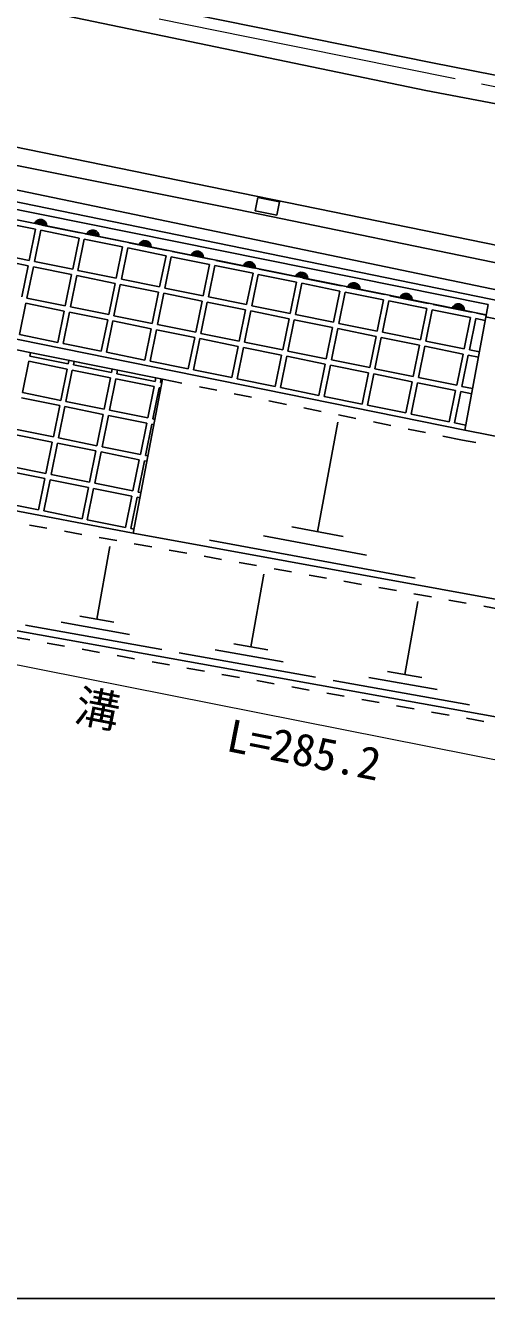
# Model space of a CAD drawing. Units: millimetres, scale not verified. Extents: x 40000 to 680000, y 20000 to 380000.
# Drawn here: x 195787 to 221758, y 205000 to 276747 of the extents above; entities that cross this region are included whole.
import ezdxf
from ezdxf.enums import TextEntityAlignment as Align

# ---------------------------------------------------------------- set-up
doc = ezdxf.new("R2010")
doc.units = ezdxf.units.MM
doc.header["$LTSCALE"] = 1000
doc.linetypes.add('CHAIN', pattern=[18.5, 12, -1.5, 3.5, -1.5])
for name, color, linetype, lineweight in [('M-BGD', 7, 'Continuous', 25), ('M-BMK', 2, 'CHAIN', 13), ('M-STR-HTXT', 7, 'Continuous', 13), ('M-STR-STRD', 7, 'Continuous', 25), ('M-TTL-BAND', 7, 'Continuous', 25)]:
    doc.layers.add(name, color=color, linetype=linetype, lineweight=lineweight)
doc.styles.add('ＭＳ ゴシック', font='')
doc.styles.get('ＭＳ ゴシック').set_extended_font_data('MS Gothic')

msp = doc.modelspace()

# ---------------------------------------------------------------- linework, layer by layer
at = {"layer": 'M-BGD'}
for p, q in [((66206, 293305), (237928, 258055)), ((221741, 260438), (171549, 270587)), ((221848, 261019), (171657, 271132)), ((184662, 269698), (238031, 258573)), ((208723, 266309), (208873, 267050)), ((208873, 267050), (210096, 266803)), ((209946, 266062), (208723, 266309)), ((210096, 266803), (209946, 266062)), ((196355, 265266), (194199, 265704)), ((196708, 265500), (198864, 265062)), ((195996, 263502), (196355, 265266)), ((196649, 265206), (196290, 263442)), ((198805, 264768), (196649, 265206)), ((198446, 263004), (198805, 264768)), ((198864, 265062), (198865, 265064)), ((199159, 265005), (199158, 265002)), ((199158, 265002), (201314, 264564)), ((170275, 264143), (220542, 253934)), ((199099, 264708), (198740, 262944)), ((201254, 264270), (199099, 264708)), ((200896, 262507), (201254, 264270)), ((201548, 264211), (201190, 262447)), ((201314, 264564), (201315, 264569)), ((203704, 263773), (201548, 264211)), ((201609, 264509), (201608, 264505)), ((201608, 264505), (203764, 264067)), ((203764, 264067), (203765, 264073)), ((195937, 263208), (193781, 263646)), ((193840, 263940), (195996, 263502)), ((196290, 263442), (198446, 263004)), ((203346, 262009), (203704, 263773)), ((203998, 263713), (203640, 261949)), ((206154, 263275), (203998, 263713)), ((204059, 264014), (204058, 264007)), ((204058, 264007), (206214, 263569)), ((206214, 263569), (206216, 263578)), ((206510, 263518), (206508, 263510)), ((206508, 263510), (208664, 263072)), ((172641, 263041), (203501, 256808)), ((195578, 261444), (195937, 263208)), ((196231, 263148), (195872, 261384)), ((198387, 262710), (196231, 263148)), ((198028, 260946), (198387, 262710)), ((198681, 262650), (198322, 260886)), ((200836, 262213), (198681, 262650)), ((198740, 262944), (200896, 262507)), ((205796, 261511), (206154, 263275)), ((206448, 263216), (206090, 261452)), ((208604, 262778), (206448, 263216)), ((208246, 261014), (208604, 262778)), ((208898, 262718), (208540, 260954)), ((208664, 263072), (208666, 263082)), ((211054, 262280), (208898, 262718)), ((208960, 263023), (208958, 263012)), ((208958, 263012), (211114, 262574)), ((200478, 260449), (200836, 262213)), ((201130, 262153), (200772, 260389)), ((203286, 261715), (201130, 262153)), ((201190, 262447), (203346, 262009)), ((203640, 261949), (205796, 261511)), ((210696, 260516), (211054, 262280)), ((211348, 262220), (210990, 260456)), ((211114, 262574), (211117, 262587)), ((213504, 261782), (211348, 262220)), ((211411, 262527), (211408, 262514)), ((211408, 262514), (213564, 262076)), ((213564, 262076), (213567, 262091)), ((213861, 262032), (213858, 262017)), ((213858, 262017), (216014, 261579)), ((195872, 261384), (198028, 260946)), ((202928, 259951), (203286, 261715)), ((203580, 261655), (203222, 259891)), ((205736, 261217), (203580, 261655)), ((205378, 259453), (205736, 261217)), ((206090, 261452), (208246, 261014)), ((213146, 260018), (213504, 261782)), ((213798, 261723), (213440, 259959)), ((215954, 261285), (213798, 261723)), ((215596, 259521), (215954, 261285)), ((216248, 261225), (215890, 259461)), ((216014, 261579), (216017, 261596)), ((218404, 260787), (216248, 261225)), ((216312, 261536), (216308, 261519)), ((216308, 261519), (218464, 261081)), ((195813, 261090), (195454, 259326)), ((197969, 260652), (195813, 261090)), ((197610, 258888), (197969, 260652)), ((198262, 260592), (197904, 258828)), ((200418, 260155), (198262, 260592)), ((198322, 260886), (200478, 260449)), ((206030, 261158), (205672, 259394)), ((208186, 260720), (206030, 261158)), ((207828, 258956), (208186, 260720)), ((208480, 260660), (208122, 258896)), ((210636, 260222), (208480, 260660)), ((208540, 260954), (210696, 260516)), ((210990, 260456), (213146, 260018)), ((218046, 259023), (218404, 260787)), ((218698, 260727), (218340, 258963)), ((218464, 261081), (218468, 261100)), ((220854, 260289), (218698, 260727)), ((218762, 261041), (218758, 261021)), ((218758, 261021), (220914, 260583)), ((220542, 253934), (221848, 261019)), ((220914, 260583), (220918, 260605)), ((221212, 260545), (221208, 260524)), ((221208, 260524), (221737, 260416)), ((200060, 258391), (200418, 260155)), ((200712, 260095), (200354, 258331)), ((202868, 259657), (200712, 260095)), ((200772, 260389), (202928, 259951)), ((203222, 259891), (205378, 259453)), ((210278, 258458), (210636, 260222)), ((210930, 260162), (210572, 258398)), ((213086, 259724), (210930, 260162)), ((213440, 259959), (215596, 259521)), ((220496, 258525), (220854, 260289)), ((221148, 260230), (220790, 258466)), ((221682, 260121), (221148, 260230)), ((225835, 259484), (221707, 260333)), ((195454, 259326), (197610, 258888)), ((202510, 257893), (202868, 259657)), ((203162, 259597), (202804, 257833)), ((205318, 259159), (203162, 259597)), ((204960, 257395), (205318, 259159)), ((205612, 259100), (205254, 257336)), ((207768, 258662), (205612, 259100)), ((205672, 259394), (207828, 258956)), ((212728, 257960), (213086, 259724)), ((213380, 259665), (213022, 257901)), ((215536, 259227), (213380, 259665)), ((215178, 257463), (215536, 259227)), ((215830, 259167), (215472, 257403)), ((217986, 258729), (215830, 259167)), ((215890, 259461), (218046, 259023)), ((196072, 258309), (196033, 258113)), ((197904, 258828), (200060, 258391)), ((200354, 258331), (202510, 257893)), ((207410, 256898), (207768, 258662)), ((208062, 258602), (207704, 256838)), ((210218, 258164), (208062, 258602)), ((208122, 258896), (210278, 258458)), ((210572, 258398), (212728, 257960)), ((217628, 256965), (217986, 258729)), ((218280, 258669), (217922, 256905)), ((220436, 258231), (218280, 258669)), ((218340, 258963), (220496, 258525)), ((220790, 258466), (221356, 258351)), ((195973, 257819), (195617, 256054)), ((198130, 257383), (195973, 257819)), ((196033, 258113), (198189, 257677)), ((198189, 257677), (198229, 257873)), ((198523, 257814), (198483, 257618)), ((198483, 257618), (200640, 257182)), ((202804, 257833), (204960, 257395)), ((209860, 256400), (210218, 258164)), ((210512, 258104), (210154, 256340)), ((212668, 257666), (210512, 258104)), ((212310, 255902), (212668, 257666)), ((212962, 257607), (212604, 255843)), ((215118, 257169), (212962, 257607)), ((213022, 257901), (215178, 257463)), ((220078, 256468), (220436, 258231)), ((220730, 258172), (220372, 256408)), ((221302, 258056), (220730, 258172)), ((197773, 255619), (198130, 257383)), ((198424, 257324), (198067, 255559)), ((200580, 256888), (198424, 257324)), ((200224, 255124), (200580, 256888)), ((200640, 257182), (200679, 257378)), ((200973, 257319), (200934, 257123)), ((200934, 257123), (203090, 256687)), ((203090, 256687), (203130, 256883)), ((205254, 257336), (207410, 256898)), ((214760, 255405), (215118, 257169)), ((215412, 257109), (215054, 255345)), ((217568, 256671), (215412, 257109)), ((215472, 257403), (217628, 256965)), ((217922, 256905), (220078, 256468)), ((200874, 256829), (200518, 255064)), ((203031, 256393), (200874, 256829)), ((203501, 256808), (201862, 248140)), ((202674, 254629), (203031, 256393)), ((203325, 256334), (202968, 254569)), ((203408, 256317), (203325, 256334)), ((203424, 256824), (203384, 256628)), ((203384, 256628), (203464, 256612)), ((203501, 256808), (204604, 256585)), ((205584, 256386), (206564, 256188)), ((207704, 256838), (209860, 256400)), ((210154, 256340), (212310, 255902)), ((217210, 254907), (217568, 256671)), ((217862, 256611), (217504, 254847)), ((220018, 256174), (217862, 256611)), ((219660, 254410), (220018, 256174)), ((220372, 256408), (220975, 256285)), ((197714, 255325), (195557, 255760)), ((195617, 256054), (197773, 255619)), ((198067, 255559), (200224, 255124)), ((207544, 255989), (208524, 255790)), ((209504, 255592), (210484, 255393)), ((212604, 255843), (214760, 255405)), ((220312, 256114), (219954, 254350)), ((220921, 255990), (220312, 256114)), ((197358, 253560), (197714, 255325)), ((198008, 255265), (197652, 253501)), ((200164, 254830), (198008, 255265)), ((199808, 253065), (200164, 254830)), ((200458, 254770), (200102, 253006)), ((202615, 254335), (200458, 254770)), ((200518, 255064), (202674, 254629)), ((211464, 255195), (212444, 254996)), ((213424, 254797), (214404, 254599)), ((215054, 255345), (217210, 254907)), ((217504, 254847), (219660, 254410)), ((201862, 248140), (170809, 254037)), ((195201, 253996), (197358, 253560)), ((202259, 252570), (202615, 254335)), ((202909, 254275), (202553, 252511)), ((203018, 254253), (202909, 254275)), ((202968, 254569), (203074, 254548)), ((212238, 248214), (213389, 254397)), ((215385, 254400), (216365, 254202)), ((217345, 254003), (218325, 253804)), ((219954, 254350), (220594, 254220)), ((197298, 253266), (195142, 253702)), ((197652, 253501), (199808, 253065)), ((219305, 253606), (220408, 253382)), ((220408, 253382), (221148, 253240)), ((220542, 253934), (224529, 253159)), ((196942, 251502), (197298, 253266)), ((197592, 253207), (197236, 251442)), ((199749, 252771), (197592, 253207)), ((199392, 251007), (199749, 252771)), ((200043, 252712), (199686, 250948)), ((202199, 252276), (200043, 252712)), ((200102, 253006), (202259, 252570)), ((194785, 251937), (196942, 251502)), ((201843, 250512), (202199, 252276)), ((202493, 252217), (202137, 250453)), ((202628, 252190), (202493, 252217)), ((202553, 252511), (202683, 252485)), ((196882, 251208), (194726, 251643)), ((196526, 249443), (196882, 251208)), ((197176, 251148), (196820, 249384)), ((199333, 250713), (197176, 251148)), ((197236, 251442), (199392, 251007)), ((198977, 248948), (199333, 250713)), ((199627, 250653), (199271, 248889)), ((201783, 250218), (199627, 250653)), ((199686, 250948), (201843, 250512)), ((202137, 250453), (202293, 250421)), ((194370, 249879), (196526, 249443)), ((201427, 248454), (201783, 250218)), ((202078, 250159), (201721, 248394)), ((202238, 250126), (202078, 250159)), ((196820, 249384), (198977, 248948)), ((196009, 248592), (196994, 248416)), ((199271, 248889), (201427, 248454)), ((201721, 248394), (201903, 248357)), ((213687, 247944), (210788, 248484)), ((197978, 248240), (198962, 248064)), ((199947, 247888), (200931, 247712)), ((234792, 242112), (201862, 248140)), ((201916, 247536), (202900, 247360)), ((217746, 245589), (206154, 247748)), ((214992, 246902), (209196, 247981)), ((199814, 243285), (200548, 247374)), ((203884, 247184), (204869, 247008)), ((205853, 246832), (206838, 246656)), ((207822, 246480), (208806, 246304)), ((209791, 246128), (210775, 245952)), ((208475, 241731), (209211, 245825)), ((211759, 245776), (212744, 245600)), ((213728, 245423), (214713, 245247)), ((215697, 245071), (216681, 244895)), ((217666, 244719), (218650, 244543)), ((217147, 240174), (217883, 244274)), ((219634, 244367), (220619, 244191)), ((221603, 244015), (222588, 243839)), ((200772, 243113), (198855, 243457)), ((223103, 237640), (193340, 242986)), ((203464, 241574), (195796, 242951)), ((201639, 242430), (197805, 243118)), ((196025, 242121), (195041, 242298)), ((197994, 241768), (197009, 241944)), ((209435, 241558), (207516, 241903)), ((199962, 241414), (198978, 241591)), ((201931, 241060), (200946, 241237)), ((212130, 240018), (204453, 241396)), ((210303, 240874), (206464, 241564)), ((203899, 240707), (202915, 240884)), ((205868, 240353), (204883, 240530)), ((207836, 240000), (206852, 240177)), ((209805, 239646), (208820, 239823)), ((220806, 238459), (213119, 239840)), ((218976, 239317), (215133, 240007)), ((218107, 240002), (216186, 240347)), ((211773, 239293), (210789, 239469)), ((213742, 238939), (212757, 239116)), ((215710, 238585), (214726, 238762)), ((217678, 238232), (216694, 238409)), ((219647, 237878), (218663, 238055)), ((221615, 237525), (220631, 237701))]:
    msp.add_line(p, q, dxfattribs=at)
for centre, radius, start, end in [((196634, 265460), 354, 357.36594, 159.77112), ((196634, 265460), 283, 359.58998, 157.54708), ((196634, 265460), 212, 3.3363, 153.80075), ((196634, 265460), 142, 11.04803, 146.08902), ((196634, 265460), 100, 21.36569, 135.77136), ((196634, 265460), 100, 21.36569, 135.77136), ((199575, 264865), 354, 357.36594, 159.77112), ((199575, 264865), 283, 359.58998, 157.54708), ((199575, 264865), 212, 3.3363, 153.80075), ((199575, 264865), 142, 11.04803, 146.08902), ((199575, 264865), 100, 21.36569, 135.77136), ((199575, 264865), 100, 21.36569, 135.77136), ((202515, 264271), 354, 357.36594, 159.77112), ((202515, 264271), 283, 359.58998, 157.54708), ((202515, 264271), 212, 3.3363, 153.80075), ((202515, 264271), 142, 11.04803, 146.08902), ((202515, 264271), 100, 21.36569, 135.77136), ((202515, 264271), 100, 21.36569, 135.77136), ((205456, 263676), 354, 357.36594, 159.77112), ((205456, 263676), 283, 359.58998, 157.54708), ((205456, 263676), 212, 3.3363, 153.80075), ((205456, 263676), 142, 11.04803, 146.08902), ((205456, 263676), 100, 21.36569, 135.77136), ((205456, 263676), 100, 21.36569, 135.77136), ((208396, 263081), 354, 357.36594, 159.77112), ((208396, 263081), 283, 359.58998, 157.54708), ((208396, 263081), 212, 3.3363, 153.80075), ((208396, 263081), 142, 11.04803, 146.08902), ((208396, 263081), 100, 21.36569, 135.77136), ((208396, 263081), 100, 21.36569, 135.77136), ((211337, 262487), 354, 357.36594, 159.77112), ((211337, 262487), 283, 359.58998, 157.54708), ((211337, 262487), 212, 3.3363, 153.80075), ((211337, 262487), 142, 11.04803, 146.08902), ((211337, 262487), 100, 21.36569, 135.77136), ((211337, 262487), 100, 21.36569, 135.77136), ((214277, 261892), 354, 357.36594, 159.77112), ((214277, 261892), 283, 359.58998, 157.54708), ((214277, 261892), 212, 3.3363, 153.80075), ((214277, 261892), 142, 11.04803, 146.08902), ((214277, 261892), 100, 21.36569, 135.77136), ((214277, 261892), 100, 21.36569, 135.77136), ((217218, 261298), 354, 357.36594, 159.77112), ((217218, 261298), 283, 359.58998, 157.54708), ((217218, 261298), 212, 3.3363, 153.80075), ((217218, 261298), 142, 11.04803, 146.08902), ((217218, 261298), 100, 21.36569, 135.77136), ((217218, 261298), 100, 21.36569, 135.77136), ((220158, 260703), 354, 357.36594, 159.77112), ((220158, 260703), 283, 359.58998, 157.54708), ((220158, 260703), 212, 3.3363, 153.80075), ((220158, 260703), 142, 11.04803, 146.08902), ((220158, 260703), 100, 21.36569, 135.77136), ((220158, 260703), 100, 21.36569, 135.77136)]:
    msp.add_arc(centre, radius, start, end, dxfattribs=at)
at = {"layer": 'M-BMK'}
for p, q in [((167037, 284392), (208232, 276129)), ((208232, 276129), (250231, 267668))]:
    msp.add_line(p, q, dxfattribs=at)
at = {"layer": 'M-STR-HTXT'}
msp.add_line((345538, 210848), (62107, 267171), dxfattribs=at)
at = {"layer": 'M-STR-STRD'}
for p, q in [((162798, 285976), (218628, 274664)), ((162528, 284645), (218338, 273090)), ((147286, 278448), (207720, 266383)), ((218628, 274664), (237559, 270905)), ((218338, 273090), (237246, 269479)), ((191564, 270649), (238530, 261050)), ((207720, 266383), (238322, 260039))]:
    msp.add_line(p, q, dxfattribs=at)
at = {"layer": 'M-TTL-BAND'}
msp.add_line((40000, 205000), (579000, 205000), dxfattribs=at)

# ---------------------------------------------------------------- texts
at = {"layer": 'M-STR-HTXT', "style": 'ＭＳ ゴシック'}
msp.add_text('側\u3000\u3000溝     L=285.2', height=1833, rotation=348.761, dxfattribs=at).set_placement((203238, 236067), align=Align.BOTTOM_CENTER)

doc.saveas('drawing.dxf')
